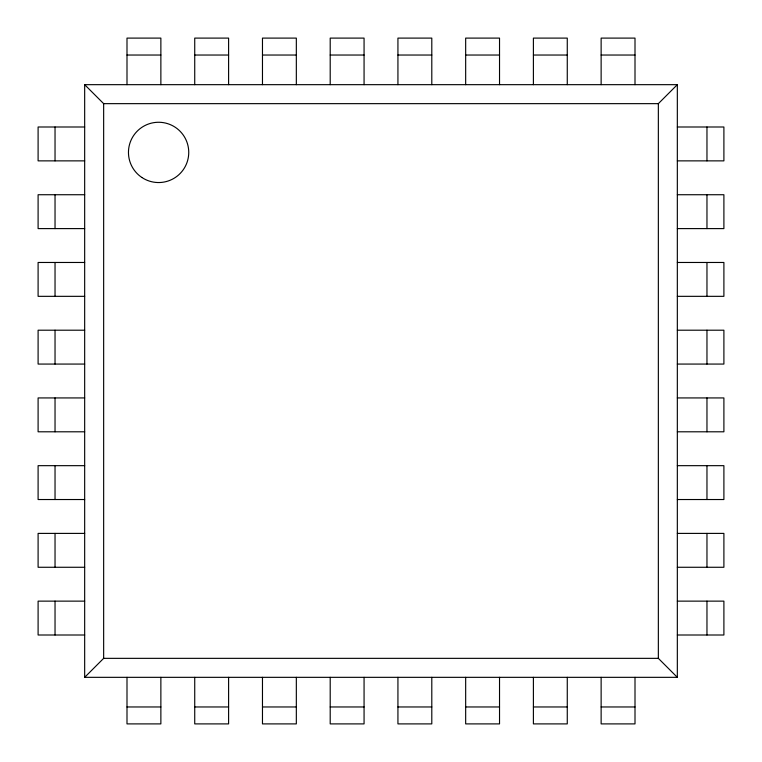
<?xml version="1.0" encoding="UTF-8"?>
<svg xmlns="http://www.w3.org/2000/svg" width="762" height="762" viewBox="0 0 762 762"><rect width="100%" height="100%" fill="white"/><g stroke="black" fill="none" stroke-linecap="round" stroke-linejoin="round"><path stroke-width="1.14" d="M84.668 677.332L103.651 658.349L658.349 658.349L677.332 677.332L84.668 677.332L84.668 84.668L677.332 84.668L677.332 677.332M658.349 658.349L658.349 103.651L677.332 84.668M126.997 55.035L160.868 55.035M194.729 55.035L228.6 55.035M262.471 55.035L296.332 55.035M330.203 55.035L364.065 55.035M397.935 55.035L431.797 55.035M465.668 55.035L499.529 55.035M533.4 55.035L567.271 55.035M601.132 55.035L635.003 55.035M84.668 84.668L103.651 103.651L658.349 103.651M84.668 126.997L38.1 126.997L38.1 160.868L84.668 160.868M677.332 126.997L723.9 126.997L723.9 160.868L677.332 160.868M84.668 194.729L38.1 194.729L38.1 228.6L84.668 228.6M677.332 194.729L723.9 194.729L723.9 228.6L677.332 228.6M84.668 262.471L38.1 262.471L38.1 296.332L84.668 296.332M677.332 262.471L723.9 262.471L723.9 296.332L677.332 296.332M84.668 330.203L38.1 330.203L38.1 364.065L84.668 364.065M677.332 330.203L723.9 330.203L723.9 364.065L677.332 364.065M84.668 397.935L38.1 397.935L38.1 431.797L84.668 431.797M677.332 397.935L723.9 397.935L723.9 431.797L677.332 431.797M84.668 465.668L38.1 465.668L38.1 499.529L84.668 499.529M677.332 465.668L723.9 465.668L723.9 499.529L677.332 499.529M84.668 533.4L38.1 533.4L38.1 567.271L84.668 567.271M677.332 533.4L723.9 533.4L723.9 567.271L677.332 567.271M84.668 601.132L38.1 601.132L38.1 635.003L84.668 635.003M677.332 601.132L723.9 601.132L723.9 635.003L677.332 635.003M126.997 706.965L160.868 706.965M194.729 706.965L228.6 706.965M262.471 706.965L296.332 706.965M330.203 706.965L364.065 706.965M397.935 706.965L431.797 706.965M465.668 706.965L499.529 706.965M533.4 706.965L567.271 706.965M601.132 706.965L635.003 706.965M706.965 126.997L706.965 160.868M706.965 194.729L706.965 228.6M706.965 262.471L706.965 296.332M706.965 330.203L706.965 364.065M706.965 397.935L706.965 431.797M706.965 465.668L706.965 499.529M706.965 533.4L706.965 567.271M706.965 601.132L706.965 635.003M635.003 84.668L635.003 38.1L601.132 38.1L601.132 84.668M635.003 677.332L635.003 723.9L601.132 723.9L601.132 677.332M567.271 84.668L567.271 38.1L533.4 38.1L533.4 84.668M567.271 677.332L567.271 723.9L533.4 723.9L533.4 677.332M499.529 84.668L499.529 38.1L465.668 38.1L465.668 84.668M499.529 677.332L499.529 723.9L465.668 723.9L465.668 677.332M431.797 84.668L431.797 38.1L397.935 38.1L397.935 84.668M431.797 677.332L431.797 723.9L397.935 723.9L397.935 677.332M364.065 84.668L364.065 38.1L330.203 38.1L330.203 84.668M364.065 677.332L364.065 723.9L330.203 723.9L330.203 677.332M296.332 84.668L296.332 38.1L262.471 38.1L262.471 84.668M296.332 677.332L296.332 723.9L262.471 723.9L262.471 677.332M228.6 84.668L228.6 38.1L194.729 38.1L194.729 84.668M228.6 677.332L228.6 723.9L194.729 723.9L194.729 677.332M160.868 84.668L160.868 38.1L126.997 38.1L126.997 84.668M160.868 677.332L160.868 723.9L126.997 723.9L126.997 677.332M103.651 103.651L103.651 658.349M55.035 126.997L55.035 160.868M55.035 194.729L55.035 228.6M55.035 262.471L55.035 296.332M55.035 330.203L55.035 364.065M55.035 397.935L55.035 431.797M55.035 465.668L55.035 499.529M55.035 533.4L55.035 567.271M55.035 601.132L55.035 635.003M141.865 177.47A30.137 30.137 0 0 0 188.681 154.362A30.137 30.137 0 0 0 145.266 125.378A30.137 30.137 0 0 0 141.865 177.47"/></g></svg>
